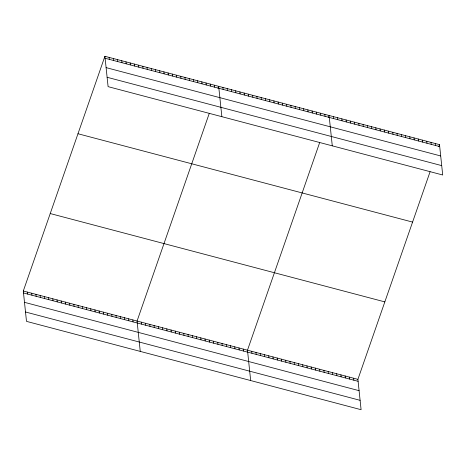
<?xml version="1.0" encoding="UTF-8"?>
<svg xmlns="http://www.w3.org/2000/svg" width="466" height="466" viewBox="0 0 466 466"><rect width="100%" height="100%" fill="white"/><g stroke="black" fill="none" stroke-linecap="round" stroke-linejoin="round"><path stroke-width="0.7" d="M430.083 171.744L357.9 379.353L361.092 409.707L26.492 321.365L23.3 291.005L104.908 56.293L439.508 144.635L442.7 174.995L108.1 86.647L104.908 56.293M209.246 113.442L137.062 321.045L140.254 351.399M218.001 88.266L218.676 86.332L221.863 116.686M319.664 142.596L247.481 350.199L250.673 380.553M328.419 117.42L329.089 115.486L332.281 145.841M438.838 146.574L439.508 144.635M105.118 58.256L439.718 146.598M106.102 67.622L440.702 155.964M107.116 77.28L441.716 165.622M77.979 133.748L412.579 222.09M50.229 213.55L384.829 301.892M23.3 291.005L357.9 379.353M23.504 292.968L358.104 381.31M24.488 302.335L359.088 390.683M25.508 311.993L360.107 400.335M435.261 143.516L435.471 145.474M431.015 142.392L431.219 144.355M426.769 141.274L426.973 143.231M422.522 140.149L422.726 142.113M418.276 139.031L418.48 140.988M414.029 137.907L414.233 139.87M409.783 136.788L409.987 138.746M405.537 135.664L405.74 137.627M401.29 134.546L401.494 136.503M397.044 133.422L397.248 135.385M392.791 132.303L393.001 134.26M388.545 131.179L388.755 133.142M384.299 130.061L384.508 132.018M380.052 128.936L380.262 130.899M375.806 127.818L376.015 129.775M371.559 126.694L371.763 128.657M367.313 125.575L367.517 127.533M363.066 124.451L363.27 126.414M358.82 123.333L359.024 125.29M354.574 122.209L354.777 124.172M350.327 121.09L350.531 123.047M346.081 119.972L346.285 121.929M341.834 118.847L342.038 120.805M337.588 117.729L337.792 119.686M333.341 116.605L333.545 118.562M353.653 378.229L353.857 380.186M324.843 114.362L325.052 116.319M349.407 377.111L349.611 379.068M320.596 113.244L320.806 115.201M345.16 375.986L345.364 377.943M316.35 112.12L316.56 114.077M340.914 374.868L341.118 376.825M312.103 111.001L312.313 112.958M336.668 373.744L336.871 375.701M307.857 109.877L308.061 111.834M332.421 372.625L332.625 374.582M303.611 108.759L303.815 110.716M328.169 371.501L328.379 373.458M299.364 107.634L299.568 109.592M323.922 370.383L324.132 372.34M295.118 106.516L295.322 108.473M319.676 369.258L319.886 371.216M290.871 105.392L291.075 107.349M315.43 368.14L315.639 370.097M286.625 104.273L286.829 106.231M311.183 367.016L311.387 368.973M282.379 103.149L282.582 105.106M306.937 365.897L307.141 367.855M278.132 102.031L278.336 103.988M302.69 364.773L302.894 366.73M273.886 100.906L274.09 102.864M298.444 363.655L298.648 365.612M269.633 99.788L269.843 101.745M294.197 362.531L294.401 364.488M265.387 98.664L265.597 100.621M289.951 361.412L290.155 363.369M261.141 97.545L261.35 99.503M285.705 360.288L285.908 362.245M256.894 96.421L257.104 98.378M281.458 359.17L281.662 361.127M252.648 95.303L252.857 97.26M277.212 358.045L277.416 360.002M248.401 94.179L248.605 96.136M272.965 356.927L273.169 358.884M244.155 93.06L244.359 95.017M268.713 355.803L268.923 357.76M239.908 91.936L240.112 93.893M264.467 354.684L264.676 356.641M235.662 90.818L235.866 92.775M260.22 353.56L260.43 355.517M231.416 89.693L231.619 91.651M255.974 352.442L256.184 354.399M227.169 88.575L227.373 90.532M251.727 351.317L251.937 353.275M222.923 87.451L223.127 89.414M243.235 349.075L243.438 351.032M214.459 85.22L214.669 87.177M238.988 347.956L239.192 349.914M210.248 84.107L210.451 86.064M234.742 346.832L234.946 348.795M206.036 82.995L206.24 84.952M230.495 345.714L230.699 347.671M201.819 81.882L202.028 83.839M226.249 344.59L226.453 346.553M197.607 80.769L197.811 82.727M222.002 343.471L222.206 345.428M193.396 79.657L193.6 81.614M217.756 342.347L217.96 344.31M189.179 78.544L189.388 80.501M213.51 341.228L213.713 343.186M184.967 77.432L185.171 79.389M209.257 340.104L209.467 342.067M180.756 76.319L180.959 78.276M205.011 338.986L205.221 340.943M176.538 75.207L176.748 77.164M200.764 337.862L200.974 339.825M172.327 74.094L172.531 76.051M196.518 336.743L196.728 338.7M168.11 72.981L168.319 74.939M192.272 335.619L192.481 337.582M163.898 71.869L164.102 73.826M188.025 334.501L188.229 336.458M159.687 70.756L159.89 72.713M183.779 333.376L183.983 335.339M155.469 69.644L155.679 71.601M179.532 332.258L179.736 334.215M151.258 68.531L151.462 70.488M175.286 331.134L175.49 333.097M147.046 67.419L147.25 69.376M171.039 330.015L171.243 331.973M142.829 66.306L143.039 68.263M166.793 328.891L166.997 330.854M138.618 65.193L138.821 67.151M162.547 327.773L162.75 329.73M134.406 64.081L134.61 66.038M158.3 326.649L158.504 328.612M130.189 62.968L130.398 64.925M154.054 325.53L154.258 327.487M125.977 61.856L126.181 63.813M149.802 324.406L150.011 326.369M121.766 60.743L121.97 62.7M145.555 323.288L145.765 325.245M117.549 59.631L117.758 61.588M141.309 322.163L141.518 324.126M113.337 58.518L113.541 60.475M109.126 57.405L109.329 59.368M132.851 319.932L133.055 321.889M128.639 318.82L128.843 320.777M124.422 317.707L124.632 319.664M120.211 316.595L120.414 318.552M115.999 315.482L116.203 317.439M111.782 314.369L111.991 316.327M107.57 313.257L107.774 315.214M103.359 312.144L103.563 314.101M99.141 311.032L99.351 312.989M94.93 309.919L95.134 311.876M90.713 308.807L90.922 310.764M86.501 307.694L86.705 309.651M82.29 306.581L82.494 308.539M78.072 305.469L78.282 307.426M73.861 304.356L74.065 306.313M69.65 303.244L69.853 305.201M65.432 302.131L65.642 304.088M61.221 301.019L61.425 302.982M57.009 299.906L57.213 301.869M52.792 298.793L53.002 300.756M48.581 297.681L48.784 299.644M44.369 296.568L44.573 298.531M40.152 295.456L40.361 297.419M35.94 294.343L36.144 296.306M31.729 293.231L31.933 295.194M27.511 292.118L27.721 294.081"/></g></svg>
